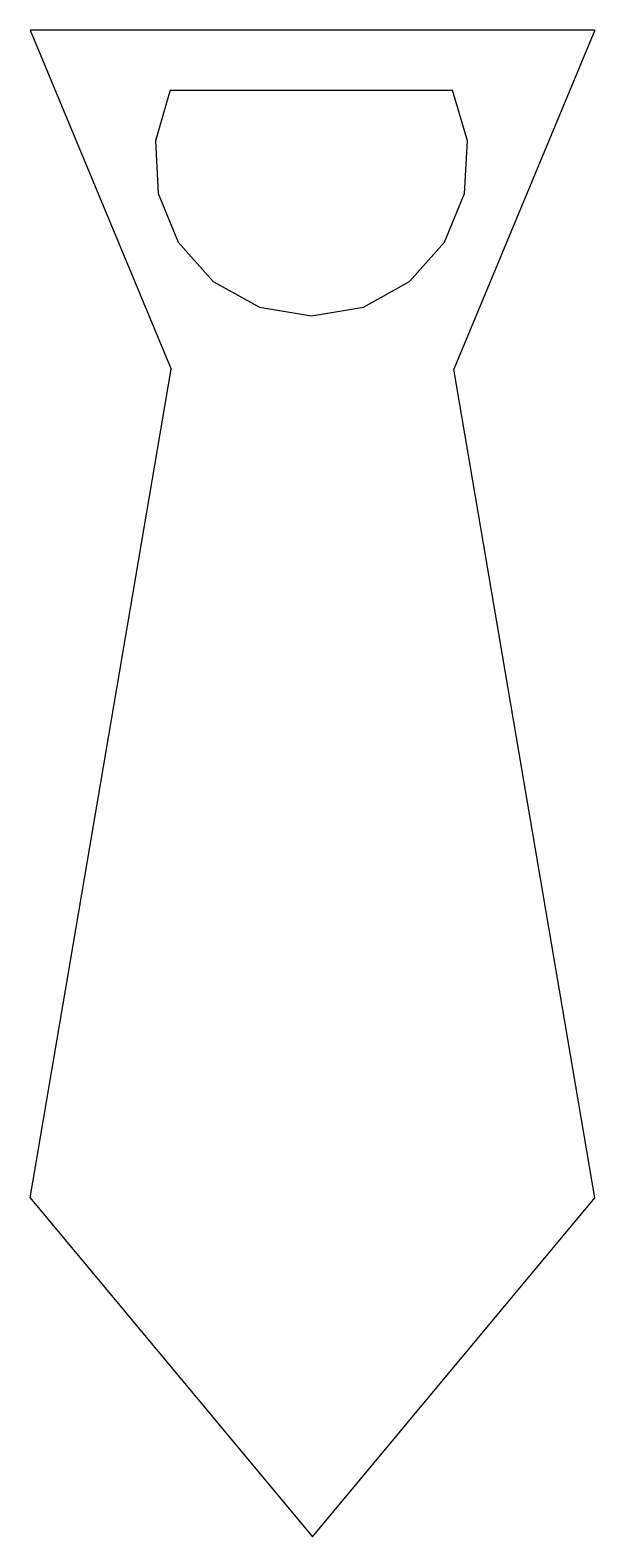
# Model space of a CAD drawing. Extents: x -68 to -10, y -104 to 49.
import ezdxf

# ---------------------------------------------------------------- set-up
doc = ezdxf.new("R2010")
doc.units = 0
doc.layers.get('0').update_dxf_attribs({"linetype": 'CONTINUOUS'})

msp = doc.modelspace()

# ---------------------------------------------------------------- linework, layer by layer
for p, q in [((-10.48, 48.8), (-67.75, 48.8)), ((-67.75, 48.8), (-53.43, 14.44)), ((-10.48, 48.8), (-24.79, 14.44)), ((-53.54, 42.73), (-55.05, 37.59)), ((-53.54, 42.73), (-24.91, 42.73)), ((-23.4, 37.59), (-24.91, 42.73)), ((-55.05, 37.59), (-54.77, 32.25)), ((-23.69, 32.25), (-23.4, 37.59)), ((-54.77, 32.25), (-52.73, 27.31)), ((-25.72, 27.31), (-23.69, 32.25)), ((-52.73, 27.31), (-49.18, 23.31)), ((-29.27, 23.31), (-25.72, 27.31)), ((-49.18, 23.31), (-44.5, 20.72)), ((-33.95, 20.72), (-29.27, 23.31)), ((-44.5, 20.72), (-39.23, 19.82)), ((-39.23, 19.82), (-33.95, 20.72)), ((-67.75, -69.58), (-53.43, 14.44)), ((-10.48, -69.58), (-24.79, 14.44)), ((-67.75, -69.58), (-39.11, -103.95)), ((-39.11, -103.95), (-10.48, -69.58))]:
    msp.add_line(p, q)

doc.saveas('drawing.dxf')
